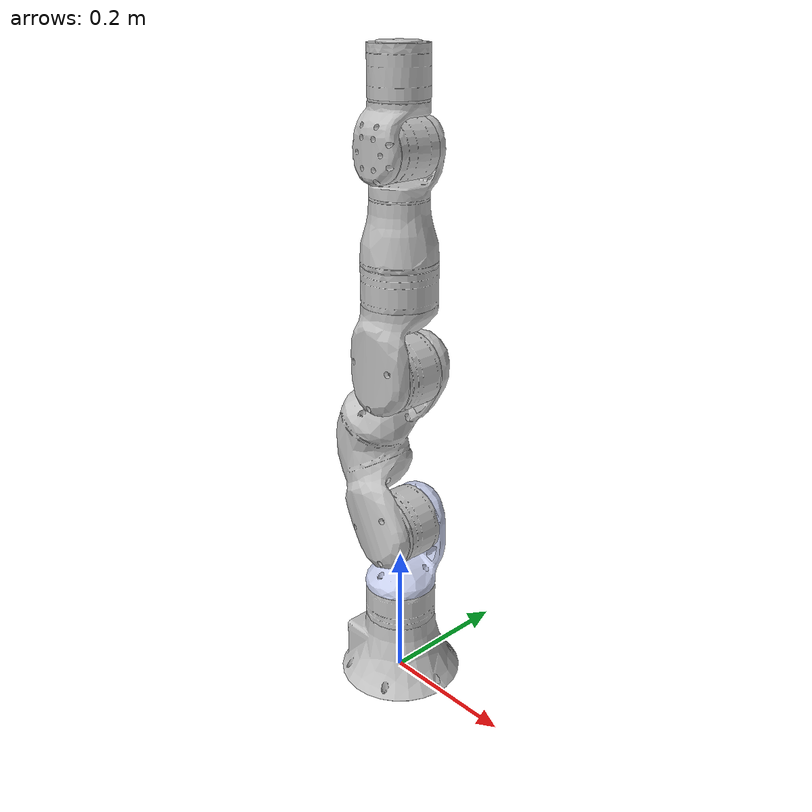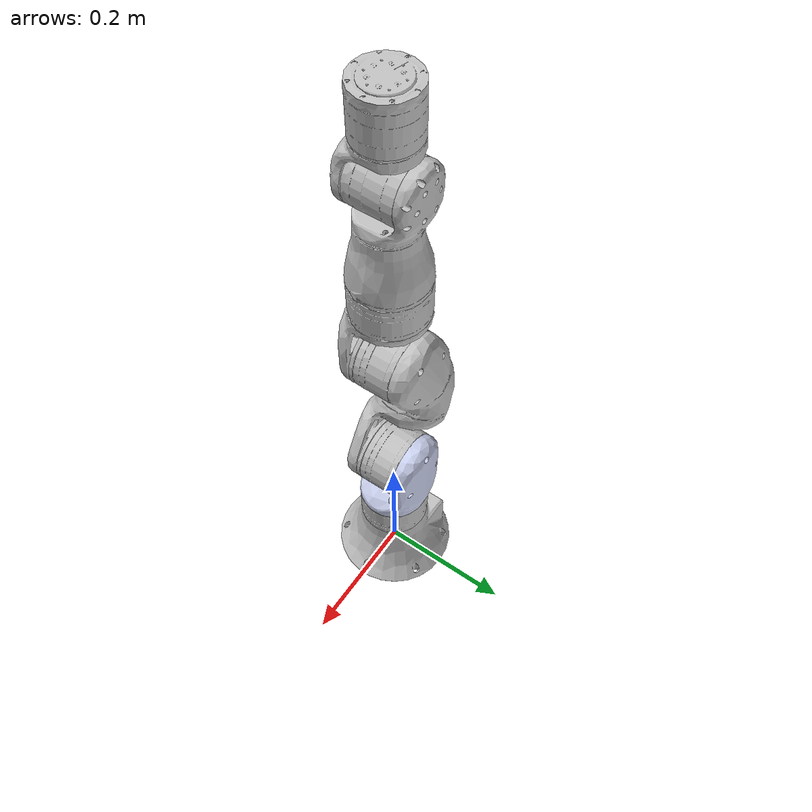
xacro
<?xml version="1.0"?>
<robot xmlns:xacro="http://wiki.ros.org/xacro"
       name="igus_rebel" >
  <xacro:arg name="hardware_protocol" default="rebel"/>
  <!-- igus_rebel -->
  <xacro:include filename="$(find igus_rebel_description)/urdf/igus_rebel2.urdf" />

  <xacro:include filename="$(find igus_rebel_description)/urdf/igus_rebel2.control.xacro"/>
  <xacro:igus_rebel_control arm_id="rebel_arm" hardware_protocol="$(arg hardware_protocol)"/>

  <link name="world" />

  <joint name="world_joint" type="fixed">
    <parent link="world" />
    <child link = "base_link" />
    <origin xyz="0.0 0.0 0.0" rpy="0.0 0.0 0.0" />
  </joint>

</robot>

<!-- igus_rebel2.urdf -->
<robot
  name="igus_rebel">
  <link
    name="base_link">
    <inertial>
      <origin
        xyz="-0.0011101 -0.00059494 0.040917"
        rpy="0 0 0" />
      <mass
        value="4.2944" />
      <inertia
        ixx="0.098117"
        ixy="4.4465E-07"
        ixz="3.3605E-05"
        iyy="0.086593"
        iyz="-1.8837E-06"
        izz="0.12838" />
    </inertial>
    <visual>
      <origin
        xyz="0 0 0"
        rpy="0 0 0" />
      <geometry>
        <mesh
          filename="file://$(find igus_rebel_description)/meshes/robolink_rebel2/base_link.stl" />
      </geometry>
      <material
        name="">
        <color
          rgba="0.75294 0.75294 0.75294 1" />
      </material>
    </visual>
    <collision>
      <origin
        xyz="0 0 0.05"
        rpy="0 0 0" />
      <geometry>
        <cylinder radius="0.09" length="0.1"/>
      </geometry>
    </collision>
  </link>
  <link
    name="motor1">
    <inertial>
      <origin
        xyz="0.00015243 0.00010812 -0.014668"
        rpy="0 0 0" />
      <mass
        value="2" />
      <inertia
        ixx="0.024041"
        ixy="8.3398E-08"
        ixz="-7.2533E-07"
        iyy="0.024081"
        iyz="-6.2967E-07"
        izz="0.037427" />
    </inertial>
    <visual>
      <origin
        xyz="0 0 0"
        rpy="0 0 0" />
      <geometry>
        <mesh
          filename="file://$(find igus_rebel_description)/meshes/robolink_rebel2/motor1.stl" />
      </geometry>
      <material
        name="">
        <color
          rgba="0.75294 0.75294 0.75294 1" />
      </material>
    </visual>
    <collision>
      <origin
        xyz="0 0 -0.0125"
        rpy="0 0 0" />
      <geometry>
        <cylinder radius="0.05" length="0.065"/>
      </geometry>
    </collision>
  </link>
  <joint
    name="J_motor1"
    type="fixed">
    <origin
      xyz="0 0 0.1462"
      rpy="0 0 3.1416" />
    <parent
      link="base_link" />
    <child
      link="motor1" />
    <axis
      xyz="0 0 0" />
  </joint>
  <link
    name="link1">
    <inertial>
      <origin
        xyz="2.5064E-06 -0.031151 0.06301"
        rpy="0 0 0" />
      <mass
        value="1.9246" />
      <inertia
        ixx="0.046865"
        ixy="-3.7969E-09"
        ixz="5.1665E-09"
        iyy="0.04904"
        iyz="0.00010721"
        izz="0.030611" />
    </inertial>
    <visual>
      <origin
        xyz="0 0 0"
        rpy="0 0 0" />
      <geometry>
        <mesh
          filename="file://$(find igus_rebel_description)/meshes/robolink_rebel2/link1.stl" />
      </geometry>
      <material
        name="">
        <color
          rgba="0.79216 0.81961 0.93333 1" />
      </material>
    </visual>
    <collision>
      <origin
        xyz="0 -0.045 0.08"
        rpy="0 0 0" />
      <geometry>
        <box size="0.1 0.03 0.1"/>
      </geometry>
    </collision>
  </link>
  <joint
    name="joint1"
    type="revolute">
    <origin
      xyz="0 0 0"
      rpy="0 0 0" />
    <parent
      link="motor1" />
    <child
      link="link1" />
    <axis
      xyz="0 0 1" />
    <limit
      lower="-3.1241"
      upper="3.1241"
      effort="330"
      velocity="2.16" />
    <dynamics
      damping="0.0"
      friction="0.0" />
  </joint>
  <link
    name="motor2">
    <inertial>
      <origin
        xyz="0.00015243 0.014668 0.00010812"
        rpy="0 0 0" />
      <mass
        value="2" />
      <inertia
        ixx="0.024041"
        ixy="7.2533E-07"
        ixz="8.3398E-08"
        iyy="0.037427"
        iyz="6.2967E-07"
        izz="0.024081" />
    </inertial>
    <visual>
      <origin
        xyz="0 0 0"
        rpy="0 0 0" />
      <geometry>
        <mesh
          filename="file://$(find igus_rebel_description)/meshes/robolink_rebel2/motor2.stl" />
      </geometry>
      <material
        name="">
        <color
          rgba="0.75294 0.75294 0.75294 1" />
      </material>
    </visual>
    <collision>
      <origin
        xyz="0 0.0125 0"
        rpy="1.57079 0 0" />
      <geometry>
        <cylinder radius="0.05" length="0.065"/>
      </geometry>
    </collision>
  </link>
  <joint
    name="J_motor2"
    type="fixed">
    <origin
      xyz="0 -0.0225000000000001 0.106"
      rpy="0 0 0" />
    <parent
      link="link1" />
    <child
      link="motor2" />
    <axis
      xyz="0 0 0" />
  </joint>
  <link
    name="link2">
    <inertial>
      <origin
        xyz="0.023424 0.025337 0.10782"
        rpy="0 0 0" />
      <mass
        value="5.689" />
      <inertia
        ixx="0.1162"
        ixy="-2.0164E-11"
        ixz="-0.00018569"
        iyy="0.10155"
        iyz="5.9595E-10"
        izz="0.08965" />
    </inertial>
    <visual>
      <origin
        xyz="0 0 0"
        rpy="0 0 0" />
      <geometry>
        <mesh
          filename="file://$(find igus_rebel_description)/meshes/robolink_rebel2/link2.stl" />
      </geometry>
      <material
        name="">
        <color
          rgba="0.75294 0.75294 0.75294 1" />
      </material>
    </visual>
    <collision>
      <origin
        xyz="0.05 -0.025 0.12"
        rpy="0 0 0" />
      <geometry>
        <cylinder radius="0.06" length="0.18"/>
      </geometry>
    </collision>
  </link>
  <joint
    name="joint2"
    type="revolute">
    <origin
      xyz="0 0.049 0"
      rpy="0 0 0" />
    <parent
      link="motor2" />
    <child
      link="link2" />
    <axis
      xyz="0 -1 0" />
    <limit
      lower="-1.4835"
      upper="2.4435"
      effort="330"
      velocity="2.16" />
    <dynamics
      damping="0.0"
      friction="0.0" />
  </joint>
  <link
    name="motor3">
    <inertial>
      <origin
        xyz="0.00015243 0.014668 0.00010812"
        rpy="0 0 0" />
      <mass
        value="2.0785" />
      <inertia
        ixx="0.024041"
        ixy="7.2533E-07"
        ixz="8.3398E-08"
        iyy="0.037427"
        iyz="6.2967E-07"
        izz="0.024081" />
    </inertial>
    <visual>
      <origin
        xyz="0 0 0"
        rpy="0 0 0" />
      <geometry>
        <mesh
          filename="file://$(find igus_rebel_description)/meshes/robolink_rebel2/motor3.stl" />
      </geometry>
      <material
        name="">
        <color
          rgba="0.75294 0.75294 0.75294 1" />
      </material>
    </visual>
    <collision>
      <origin
        xyz="0 0.0125 0"
        rpy="1.57079 0 0" />
      <geometry>
        <cylinder radius="0.05" length="0.065"/>
      </geometry>
    </collision>
  </link>
  <joint
    name="J_motor3"
    type="fixed">
    <origin
      xyz="0 -0.049 0.24152"
      rpy="0 0 0" />
    <parent
      link="link2" />
    <child
      link="motor3" />
    <axis
      xyz="0 0 0" />
  </joint>
  <link
    name="link3">
    <inertial>
      <origin
        xyz="1.8683E-06 0.030601 0.032537"
        rpy="0 0 0" />
      <mass
        value="2.5429" />
      <inertia
        ixx="0.051458"
        ixy="3.7774E-09"
        ixz="-4.5694E-09"
        iyy="0.057983"
        iyz="0.00010721"
        izz="0.035205" />
    </inertial>
    <visual>
      <origin
        xyz="0 0 0"
        rpy="0 0 0" />
      <geometry>
        <mesh
          filename="file://$(find igus_rebel_description)/meshes/robolink_rebel2/link3.stl" />
      </geometry>
      <material
        name="">
        <color
          rgba="0.75294 0.75294 0.75294 1" />
      </material>
    </visual>
    <collision>
      <origin
        xyz="0 0.045 0.03"
        rpy="0 0 0" />
      <geometry>
        <box size="0.1 0.03 0.1"/>
      </geometry>
    </collision>
  </link>
  <joint
    name="joint3"
    type="revolute">
    <origin
      xyz="0 0.0225 0"
      rpy="0 0 0" />
    <parent
      link="motor3" />
    <child
      link="link3" />
    <axis
      xyz="0 -1 0" />
    <limit
      lower="-1.39626"
      upper="2.61799"
      effort="330"
      velocity="2.16" />
    <dynamics
      damping="0.0"
      friction="0.0" />
  </joint>
  <link
    name="motor4">
    <inertial>
      <origin
        xyz="0.00015243 -0.00010812 0.014668"
        rpy="0 0 0" />
      <mass
        value="2.0785" />
      <inertia
        ixx="0.024041"
        ixy="-8.3398E-08"
        ixz="7.2533E-07"
        iyy="0.024081"
        iyz="-6.2967E-07"
        izz="0.037427" />
    </inertial>
    <visual>
      <origin
        xyz="0 0 0"
        rpy="0 0 0" />
      <geometry>
        <mesh
          filename="file://$(find igus_rebel_description)/meshes/robolink_rebel2/motor4.stl" />
      </geometry>
      <material
        name="">
        <color
          rgba="0.75294 0.75294 0.75294 1" />
      </material>
    </visual>
    <collision>
      <origin
        xyz="0 0 0.0125"
        rpy="0 0 0" />
      <geometry>
        <cylinder radius="0.05" length="0.065"/>
      </geometry>
    </collision>
  </link>
  <joint
    name="J_motor4"
    type="fixed">
    <origin
      xyz="0.0013449814287804 0 0.105479407401356"
      rpy="0 0 0" />
    <parent
      link="link3" />
    <child
      link="motor4" />
    <axis
      xyz="0 0 0" />
  </joint>
  <link
    name="link4">
    <inertial>
      <origin
        xyz="-0.0070458 -0.00089773 0.05185"
        rpy="0 0 0" />
      <mass
        value="2.2059" />
      <inertia
        ixx="0.02402"
        ixy="1.096E-07"
        ixz="2.3983E-05"
        iyy="0.025662"
        iyz="-1.1343E-06"
        izz="0.030673" />
    </inertial>
    <visual>
      <origin
        xyz="0 0 0"
        rpy="0 0 0" />
      <geometry>
        <mesh
          filename="file://$(find igus_rebel_description)/meshes/robolink_rebel2/link4.stl" />
      </geometry>
      <material
        name="">
        <color
          rgba="0.75294 0.75294 0.75294 1" />
      </material>
    </visual>
    <collision>
      <origin
        xyz="0 0 0.044"
        rpy="0 0 0" />
      <geometry>
        <cylinder radius="0.05" length="0.1"/>
      </geometry>
    </collision>
  </link>
  <joint
    name="joint4"
    type="revolute">
    <origin
      xyz="0 0 0.052"
      rpy="0 0 0" />
    <parent
      link="motor4" />
    <child
      link="link4" />
    <axis
      xyz="0 0 1" />
    <limit
      lower="-3.12414"
      upper="3.12414"
      effort="330"
      velocity="2.16" />
    <dynamics
      damping="0.0"
      friction="0.0" />
  </joint>
  <link
    name="motor5">
    <inertial>
      <origin
        xyz="3.9518E-05 0.02054 -0.00015792"
        rpy="0 0 0" />
      <mass
        value="1.3011" />
      <inertia
        ixx="0.010922"
        ixy="3.1358E-08"
        ixz="1.683E-08"
        iyy="0.014448"
        iyz="-3.8659E-08"
        izz="0.010868" />
    </inertial>
    <visual>
      <origin
        xyz="0 0 0"
        rpy="0 0 0" />
      <geometry>
        <mesh
          filename="file://$(find igus_rebel_description)/meshes/robolink_rebel2/motor5.stl" />
      </geometry>
      <material
        name="">
        <color
          rgba="0.75294 0.75294 0.75294 1" />
      </material>
    </visual>
    <collision>
      <origin
        xyz="0 0.0125 0"
        rpy="1.57079 0 0" />
      <geometry>
        <cylinder radius="0.04" length="0.065"/>
      </geometry>
    </collision>
  </link>
  <joint
    name="J_motor5"
    type="fixed">
    <origin
      xyz="0 -0.0182 0.142"
      rpy="0 0 0" />
    <parent
      link="link4" />
    <child
      link="motor5" />
    <axis
      xyz="0 0 0" />
  </joint>
  <link
    name="link5">
    <inertial>
      <origin
        xyz="7.5874E-05 0.022847 0.026585"
        rpy="0 0 0" />
      <mass
        value="0.70922" />
      <inertia
        ixx="0.0091752"
        ixy="-5.1443E-08"
        ixz="-7.751E-09"
        iyy="0.0086093"
        iyz="2.4553E-05"
        izz="0.0079966" />
    </inertial>
    <visual>
      <origin
        xyz="0 0 0"
        rpy="0 0 0" />
      <geometry>
        <mesh
          filename="file://$(find igus_rebel_description)/meshes/robolink_rebel2/link5.stl" />
      </geometry>
      <material
        name="">
        <color
          rgba="0.75294 0.75294 0.75294 1" />
      </material>
    </visual>
    <collision>
      <origin
        xyz="0 0.045 0.01"
        rpy="0 0 0" />
      <geometry>
        <box size="0.1 0.03 0.1"/>
      </geometry>
    </collision>
  </link>
  <joint
    name="joint5"
    type="continuous">
    <origin
      xyz="0 0.0182 0"
      rpy="0 0 0" />
    <parent
      link="motor5" />
    <child
      link="link5" />
    <axis
      xyz="0 -1 0" />
    <limit
      lower="-1.65806"
      upper="1.65806"
      effort="330"
      velocity="2.16" />
    <dynamics
      damping="0.0"
      friction="0.0" />
  </joint>
  <link
    name="link6">
    <inertial>
      <origin
        xyz="-0.00016088 -4.7449E-05 0.021219"
        rpy="0 0 0" />
      <mass
        value="1.2658" />
      <inertia
        ixx="0.010763"
        ixy="-2.2861E-07"
        ixz="-4.9144E-08"
        iyy="0.010792"
        iyz="-2.2502E-08"
        izz="0.014496" />
    </inertial>
    <visual>
      <origin
        xyz="0 0 0"
        rpy="0 0 0" />
      <geometry>
        <mesh
          filename="file://$(find igus_rebel_description)/meshes/robolink_rebel2/link6.stl" />
      </geometry>
      <material
        name="">
        <color
          rgba="0.75294 0.75294 0.75294 1" />
      </material>
    </visual>
    <collision>
      <origin
        xyz="0 0 0.0125"
        rpy="0 0 0" />
      <geometry>
        <cylinder radius="0.04" length="0.065"/>
      </geometry>
    </collision>
  </link>
  <joint
    name="joint6"
    type="revolute">
    <origin
      xyz="0 0 0.0768"
      rpy="0 0 0" />
    <parent
      link="link5" />
    <child
      link="link6" />
    <axis
      xyz="0 0 1" />
    <limit
      lower="-3.12414"
      upper="3.12414"
      effort="330"
      velocity="2.16" />
    <dynamics
      damping="0.0"
      friction="0.0" />
  </joint>
</robot>
